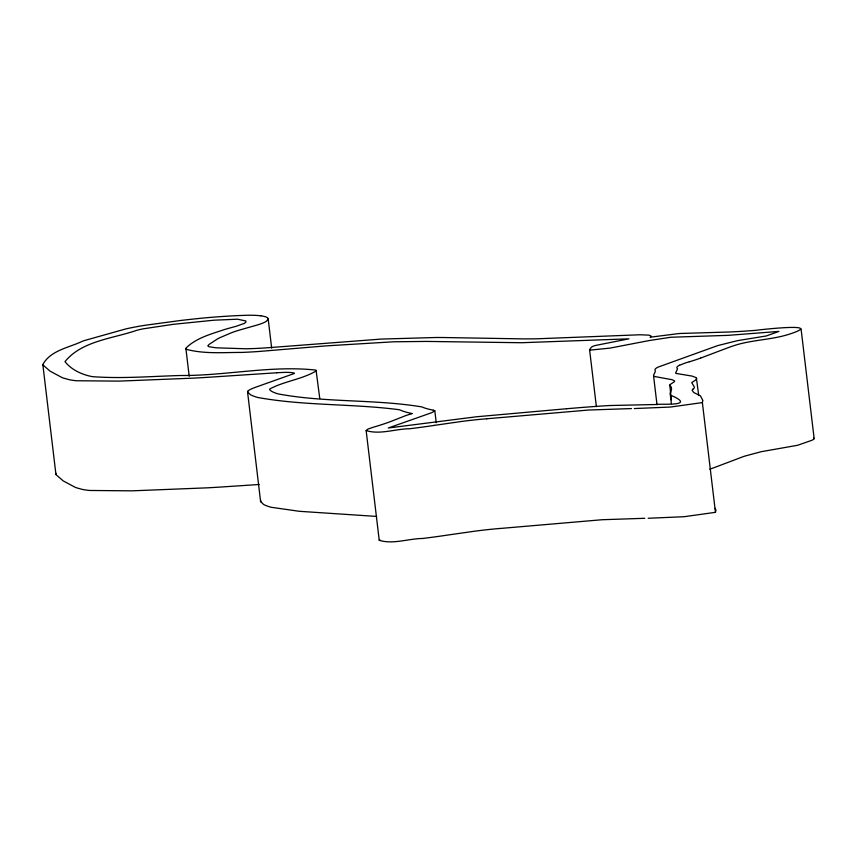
<?xml version="1.0" encoding="UTF-8"?>
<svg xmlns="http://www.w3.org/2000/svg" width="857" height="857" viewBox="0 0 857 857"><rect width="100%" height="100%" fill="white"/><g stroke="black" fill="none" stroke-linecap="round" stroke-linejoin="round"><path stroke-width="1.29" d="M499.813 528.469A71.227 9.298 -6.8 0 0 473.814 531.319L447.515 535.079A118.523 15.469 -6.8 0 1 422.747 538.464C408.81 538.56 392.774 544.656 379.233 540.285L366.143 430.557L368.028 429.025L373.513 427.15A134.388 17.547 -6.8 0 0 379.287 425.426L384.547 423.722A231.54 30.22 -6.8 0 0 390.278 421.687L404.911 415.934A37.922 4.949 -6.8 0 1 407.921 414.874L411.81 413.717M379.233 540.285L379.78 539.503M208.005 345.949A24.125 3.149 -6.8 0 0 209.162 346.753L214.871 347.642A153.232 20 -6.8 0 0 217.41 347.867L246.109 348.778A81.458 10.638 -6.8 0 0 271.594 347.46L381.333 339.072L436.524 337.487A307.888 40.183 -6.8 0 1 444.408 337.54L522.888 338.879A255.354 33.327 -6.8 0 0 536.975 338.794L640.179 334.766L648.878 335.141L650.827 335.783L650.849 336.651A24.478 3.192 -6.8 0 1 650.088 337.219L678.744 333.577A20.439 2.667 -6.8 0 1 680.758 333.459L730.293 331.97A153.039 19.979 -6.8 0 0 745.665 331.081L747.004 330.984A66.707 8.709 -6.8 0 0 756.228 330.277C759.431 329.774 826.534 322.146 789.533 334.112C770.754 340.229 750.528 339.661 731.889 346.346A55.716 7.274 -6.8 0 0 730.11 346.935L700.694 358.055M648.181 518.271L684.036 516.717L715.456 512.325L702.376 402.597L702.74 400.476M715.456 512.325L715.82 510.194M670.613 393.192L669.767 384.772L674.266 381.793A33.037 4.317 -6.8 0 0 674.523 380.84L672.017 379.694L653.987 376.405L653.516 375.345L655.305 371.531L654.984 369.463A70.499 9.202 -6.8 0 1 657.63 367.278L717.705 345.596L737.545 340.647L766.265 335.965L778.917 331.413L728.171 335.344L670.86 337.251L650.238 340.39A123.387 16.101 -6.8 0 0 645.375 341.29L609.959 348.113L590.323 350.095A7.21 0.943 -6.8 0 1 589.627 349.688L591.448 347.128L593.162 346.207A15.822 2.068 -6.8 0 1 595.647 345.435L628.909 338.836L521.517 342.725L426.208 341.418L393.577 341.793L325.639 345.907L258.943 351.477A100.58 13.134 -6.8 0 1 241.535 352.431C223.259 352.398 204.127 354.112 186.365 349.324A46.053 6.01 -6.8 0 1 186.023 348.049C196.264 337.862 211.315 334.026 224.641 329.495A158.02 20.622 -6.8 0 1 235.932 326.367L244.481 323.335L245.948 322.061L245.798 320.968L237.582 319.2L213.95 320.197L173.382 324.31L143.087 328.842A40.59 5.303 -6.8 0 0 137.141 330.191C113.038 338.633 81.833 340.711 64.993 361.654C71.356 369.796 82.143 374.777 92.352 376.641C121.726 378.858 151.271 376.309 180.656 375.505C225.712 375.837 271.294 365.168 316.051 370.106L319.768 398.516M268.198 319.061L266.345 321.289A61.201 7.992 -6.8 0 1 258.418 324.664L238.664 330.299A145.401 18.983 -6.8 0 0 231.893 332.57L219.724 337.744A239.424 31.248 -6.8 0 0 217.303 339.04L209.44 344.171A103.558 13.519 -6.8 0 0 208.155 345.553M433.331 410.224L434.788 410.878L431.842 412.646L388.296 427.997L476.653 416.759L566.488 408.746M56.144 473.407L55.941 474.21A74.323 9.706 -6.8 0 0 55.984 474.649L63.214 480.906L75.18 487.301A217.667 28.41 -6.8 0 0 76.498 487.794L82.251 489.39A98.084 12.801 -6.8 0 0 89.589 490.472L132.224 490.836L207.63 487.815A355.891 46.449 -6.8 0 0 218.996 487.151L259.21 484.494M316.458 370.76C302.392 379.33 284.588 381.065 269.934 388.896A29.791 3.889 -6.8 0 0 269.848 389.871A183.302 23.921 -6.8 0 0 278.279 393.92C325.564 402.779 374.477 399.062 421.858 406.914A225.937 29.492 -6.8 0 0 433.406 410.214M260.946 500.938L260.828 501.088A42.197 5.506 -6.8 0 0 260.635 501.516L263.645 504.494A222.274 29.009 -6.8 0 0 271.155 507.269L299.297 511.297L376.652 516.428M248.326 390.76L247.748 391.37A42.197 5.506 -6.8 0 0 247.544 391.799L260.624 501.795M679.719 365.168L685.279 363.025A78.105 10.198 -6.8 0 1 689.264 361.793M702.376 402.597L670.442 407.043L634.298 408.564M434.424 425.361L460.712 421.58A71.227 9.298 -6.8 0 1 486.722 418.752M198.674 318.515L195.664 318.815A126.268 16.476 -6.8 0 0 180.548 320.497L146.065 325.135A49.76 6.492 -6.8 0 0 139.648 326.163L134.935 327.031A60.354 7.874 -6.8 0 0 125.893 328.895L84.147 340.625A102.626 13.391 -6.8 0 0 82.679 341.14C69.096 347.696 50.67 350.202 42.85 364.482A74.323 9.706 -6.8 0 0 42.904 364.932L50.134 371.188L62.09 377.583A217.667 28.41 -6.8 0 0 63.418 378.076L69.171 379.672A98.084 12.801 -6.8 0 0 76.498 380.754L119.144 381.119L194.539 378.087A355.891 46.449 -6.8 0 0 205.916 377.434L276.725 372.774M486.658 418.784L588.663 410.032L631.491 408.575M499.749 528.512L602.15 519.728L644.743 518.292M260.828 315.826L257.057 315.451A45.528 5.945 -6.8 0 0 246.709 315.28L240.721 315.483A118.834 15.512 -6.8 0 0 198.717 318.472M258.118 397.541C304.417 405.886 351.948 403.604 398.569 409.635A26.203 3.417 -6.8 0 1 400.305 410.096A245.016 31.977 -6.8 0 0 412.153 413.567M813.689 438.045L814 439.02L812.157 440.209L797.588 445.276L761.005 451.746L744.969 456.063A55.716 7.274 -6.8 0 0 743.201 456.652L713.774 467.783A142.455 18.597 -6.8 0 1 709.8 469.175M715.188 508.33L715.82 509.969M434.788 410.653L436.234 422.651M702.729 400.24L700.512 395.955A59.24 7.734 -6.8 0 0 700.287 395.784L694.127 392.699A100.248 13.08 -6.8 0 1 693.634 392.377L692.317 390.492M247.544 392.077L250.565 394.777A222.274 29.009 -6.8 0 0 258.064 397.552M669.671 385.264C675.241 389.71 665.814 394.145 674.127 396.727C694.02 406.55 661.572 403.476 655.498 404.536A150.029 19.582 -6.8 0 1 649.295 404.643L609.766 405.532A117.57 15.34 -6.8 0 0 600.179 406.122A269.323 35.158 -6.8 0 0 566.477 408.757M698.744 395.591L696.334 377.712L692.177 376.105L675.873 373.395A49.32 6.438 -6.8 0 1 675.691 372.816L677.18 369.678A78.169 10.198 -6.8 0 0 677.448 368.949L677.437 368.831A28.549 3.728 -6.8 0 0 677.266 368.489A51.12 6.674 -6.8 0 1 679.569 365.178M366.143 430.557C379.694 434.938 395.73 428.832 409.667 428.746A118.523 15.469 -6.8 0 0 434.467 425.372M801.07 328.938L814.15 438.591M670.935 395.838L671.406 399.801M670.11 393.063L671.363 403.636M653.548 375.741L657.019 404.825M589.595 349.763L596.376 406.614M268.145 318.654L271.669 348.135M185.894 348.52L189.204 376.277M42.861 364.75L55.941 474.467M696.687 378.408L695.713 380.015L691.845 382.522A54.559 7.124 -6.8 0 0 691.824 382.768L694.224 386.871A108.678 14.183 -6.8 0 1 694.309 387.407L694.17 388.007A40.193 5.249 -6.8 0 1 693.184 388.992M260.892 315.815A65.989 8.613 -6.8 0 1 268.134 319.061M276.715 372.774A61.393 8.013 -6.8 0 1 284.245 372.399A31.666 4.135 -6.8 0 1 284.92 372.388L285.927 372.367A13.176 1.725 -6.8 0 1 287.149 372.367L288.477 372.399A36.283 4.735 -6.8 0 1 292.473 372.699L293.801 372.945A10.798 1.414 -6.8 0 1 294.39 373.459L258.268 386.303A120.151 15.683 -6.8 0 0 252.826 388.328A65.271 8.516 -6.8 0 0 248.23 390.771M692.435 390.471A47.606 6.213 -6.8 0 1 693.013 389.003M700.64 358.065A142.455 18.597 -6.8 0 1 689.328 361.793"/></g></svg>
